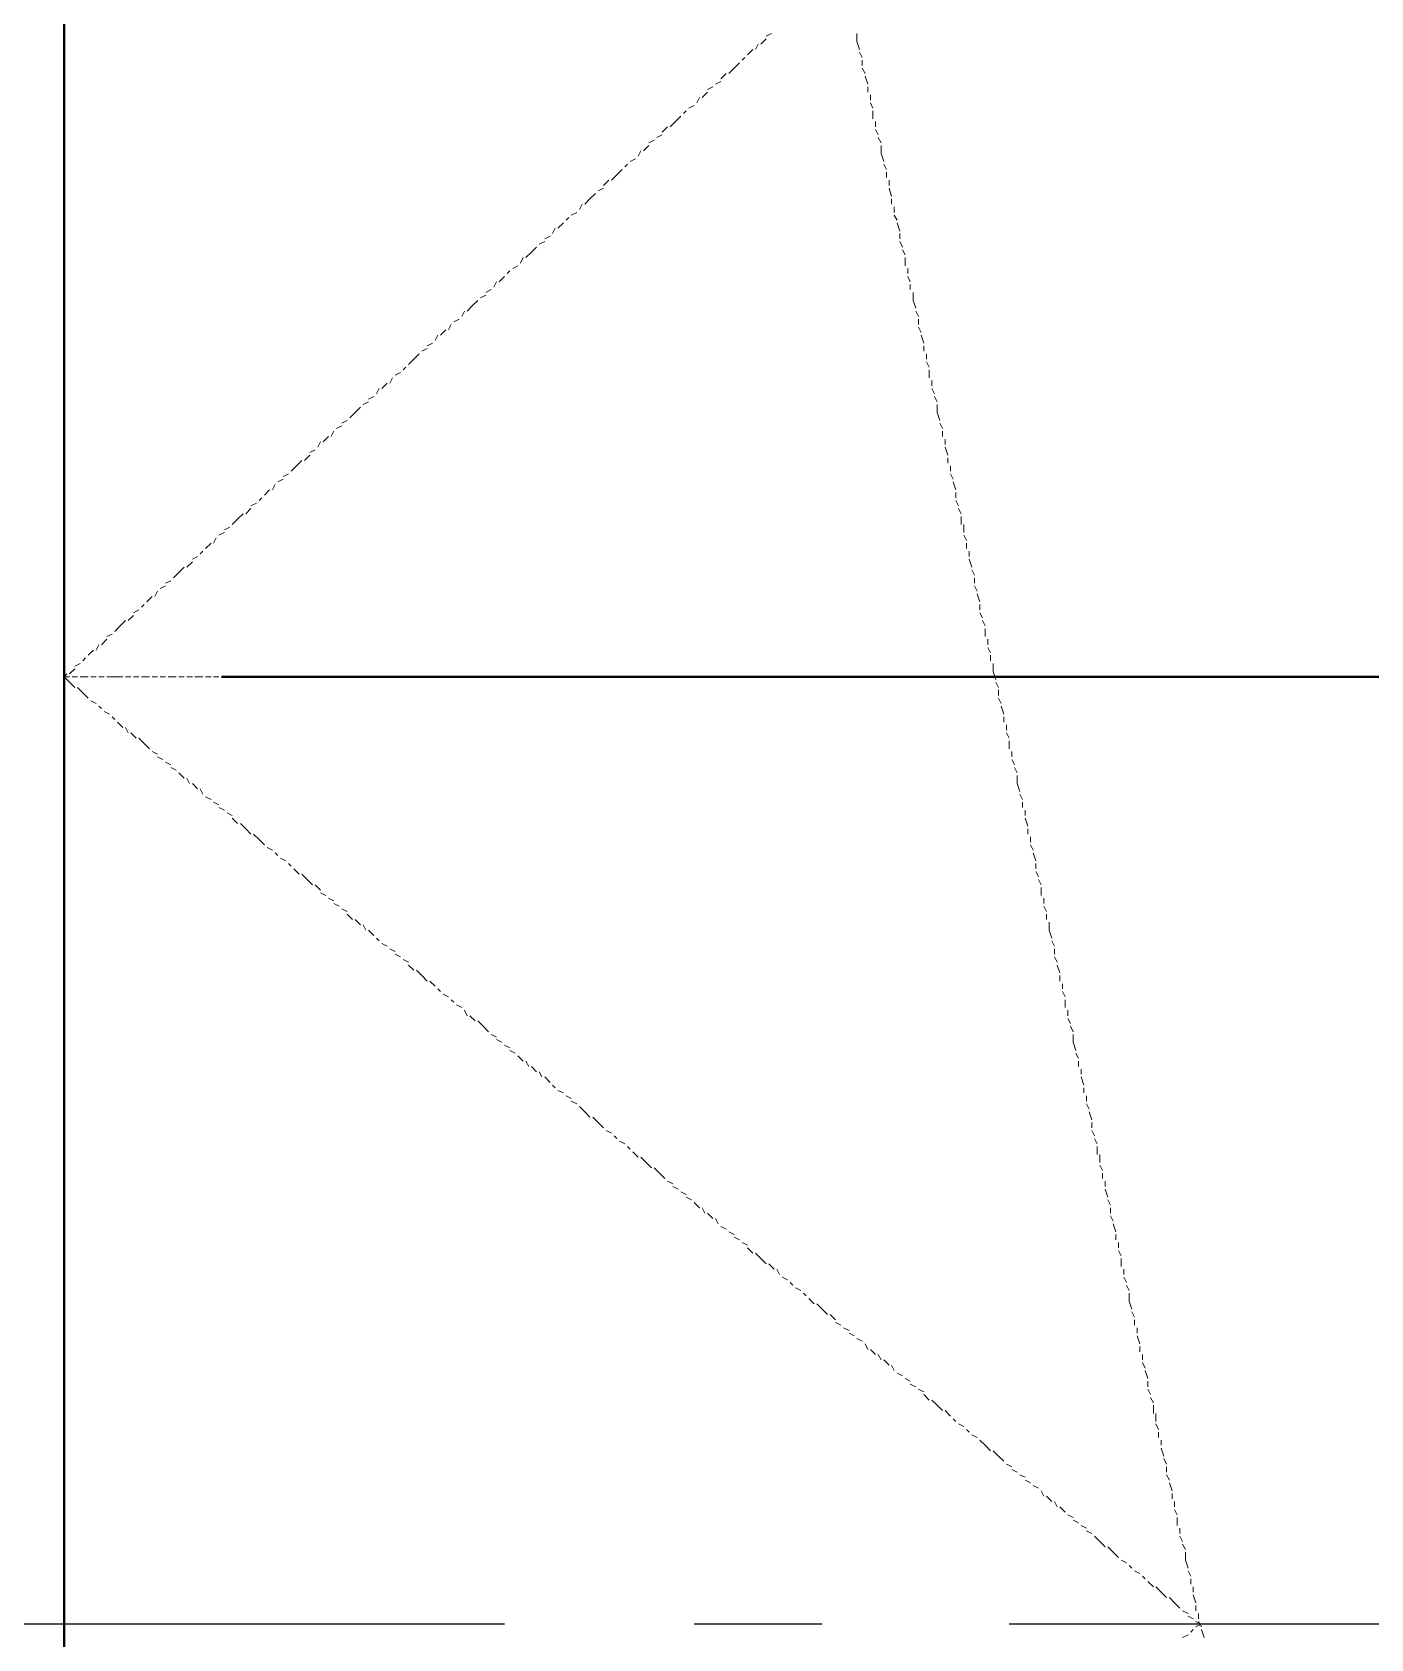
# Model space of a CAD drawing. Extents: x 8 to 21351, y 0 to 420.
# Drawn here: x 15842.33 to 15852.94, y 368.86 to 381.6 of the extents above; entities that cross this region are included whole.
import ezdxf

# ---------------------------------------------------------------- set-up
doc = ezdxf.new("R2010")
doc.units = 0

msp = doc.modelspace()

# ---------------------------------------------------------------- linework, layer by layer
at = {"color": 7, "lineweight": 40}
for p, q in [((15842.581, 397.743), (15842.581, 310.219)), ((15871.325, 376.491), (15843.829, 376.491))]:
    msp.add_line(p, q, dxfattribs=at)
at = {"color": 7, "lineweight": 25}
for p, q in [((15842.581, 381.593), (15842.581, 361.59)), ((15846.073, 368.977), (15826.092, 368.977)), ((15848.592, 368.977), (15847.576, 368.977)), ((15870.076, 368.977), (15850.074, 368.977))]:
    msp.add_line(p, q, dxfattribs=at)
at = {"color": 7, "lineweight": 5}
for p, q in [((15842.581, 381.55), (15842.581, 381.593)), ((15842.581, 381.487), (15842.581, 381.529)), ((15848.084, 381.508), (15848.063, 381.466)), ((15848.147, 381.55), (15848.105, 381.508)), ((15848.19, 381.593), (15848.147, 381.571)), ((15848.867, 381.529), (15848.867, 381.593)), ((15848.888, 381.466), (15848.867, 381.529)), ((15842.581, 381.402), (15842.581, 381.466)), ((15842.581, 381.339), (15842.581, 381.402)), ((15847.978, 381.402), (15847.957, 381.381)), ((15848.042, 381.466), (15847.999, 381.423)), ((15848.909, 381.402), (15848.888, 381.444)), ((15848.909, 381.339), (15848.909, 381.381)), ((15842.581, 381.275), (15842.581, 381.317)), ((15842.581, 381.212), (15842.581, 381.254)), ((15847.83, 381.275), (15847.788, 381.233)), ((15847.893, 381.317), (15847.851, 381.275)), ((15847.936, 381.36), (15847.893, 381.317)), ((15848.931, 381.275), (15848.909, 381.317)), ((15848.952, 381.19), (15848.931, 381.254)), ((15842.581, 381.127), (15842.581, 381.19)), ((15847.682, 381.127), (15847.639, 381.085)), ((15847.724, 381.169), (15847.682, 381.148)), ((15847.788, 381.212), (15847.745, 381.19)), ((15848.952, 381.127), (15848.952, 381.169)), ((15842.581, 381.063), (15842.581, 381.106)), ((15842.581, 381), (15842.581, 381.042)), ((15847.576, 381.021), (15847.534, 381)), ((15847.618, 381.085), (15847.597, 381.042)), ((15848.973, 381.063), (15848.973, 381.106)), ((15848.994, 381), (15848.973, 381.042)), ((15842.581, 380.915), (15842.581, 380.979)), ((15842.581, 380.852), (15842.581, 380.894)), ((15847.428, 380.894), (15847.385, 380.852)), ((15847.47, 380.937), (15847.428, 380.894)), ((15847.512, 380.979), (15847.491, 380.958)), ((15848.994, 380.915), (15848.994, 380.979)), ((15849.015, 380.852), (15849.015, 380.894)), ((15842.581, 380.788), (15842.581, 380.831)), ((15842.581, 380.704), (15842.581, 380.767)), ((15847.258, 380.746), (15847.216, 380.725)), ((15847.322, 380.788), (15847.28, 380.767)), ((15847.364, 380.852), (15847.322, 380.81)), ((15849.036, 380.788), (15849.015, 380.831)), ((15849.058, 380.725), (15849.036, 380.767)), ((15842.581, 380.64), (15842.581, 380.682)), ((15842.581, 380.577), (15842.581, 380.619)), ((15847.153, 380.661), (15847.131, 380.619)), ((15847.216, 380.704), (15847.174, 380.661)), ((15849.058, 380.64), (15849.058, 380.704)), ((15849.079, 380.577), (15849.058, 380.64)), ((15842.581, 380.492), (15842.581, 380.555)), ((15842.581, 380.428), (15842.581, 380.492)), ((15847.004, 380.513), (15846.962, 380.471)), ((15847.047, 380.555), (15847.026, 380.534)), ((15847.11, 380.598), (15847.068, 380.577)), ((15849.1, 380.513), (15849.079, 380.555)), ((15849.1, 380.45), (15849.1, 380.492)), ((15842.581, 380.365), (15842.581, 380.407)), ((15846.856, 380.365), (15846.814, 380.344)), ((15846.899, 380.428), (15846.856, 380.386)), ((15846.962, 380.471), (15846.92, 380.428)), ((15849.121, 380.386), (15849.121, 380.428)), ((15849.142, 380.301), (15849.121, 380.365)), ((15842.581, 380.301), (15842.581, 380.344)), ((15842.581, 380.217), (15842.581, 380.28)), ((15846.687, 380.238), (15846.666, 380.196)), ((15846.75, 380.28), (15846.708, 380.238)), ((15846.793, 380.323), (15846.75, 380.28)), ((15849.142, 380.238), (15849.142, 380.28)), ((15842.581, 380.153), (15842.581, 380.196)), ((15842.581, 380.09), (15842.581, 380.132)), ((15846.581, 380.132), (15846.56, 380.111)), ((15846.645, 380.174), (15846.602, 380.153)), ((15849.163, 380.174), (15849.163, 380.217)), ((15849.185, 380.111), (15849.163, 380.153)), ((15842.581, 380.005), (15842.581, 380.069)), ((15842.581, 379.942), (15842.581, 379.984)), ((15846.433, 379.984), (15846.391, 379.963)), ((15846.475, 380.048), (15846.454, 380.005)), ((15846.539, 380.09), (15846.496, 380.048)), ((15849.206, 380.026), (15849.185, 380.09)), ((15849.206, 379.963), (15849.206, 380.005)), ((15842.581, 379.878), (15842.581, 379.921)), ((15842.581, 379.793), (15842.581, 379.857)), ((15846.285, 379.857), (15846.242, 379.815)), ((15846.327, 379.899), (15846.285, 379.857)), ((15846.391, 379.942), (15846.348, 379.921)), ((15849.227, 379.899), (15849.206, 379.942)), ((15849.248, 379.836), (15849.227, 379.878)), ((15842.581, 379.73), (15842.581, 379.772)), ((15846.179, 379.751), (15846.137, 379.73)), ((15846.221, 379.815), (15846.2, 379.772)), ((15849.248, 379.751), (15849.248, 379.815)), ((15849.269, 379.688), (15849.269, 379.73)), ((15842.581, 379.666), (15842.581, 379.709)), ((15842.581, 379.582), (15842.581, 379.645)), ((15846.01, 379.624), (15845.988, 379.582)), ((15846.073, 379.666), (15846.031, 379.624)), ((15846.115, 379.709), (15846.094, 379.688)), ((15849.29, 379.624), (15849.269, 379.666)), ((15849.29, 379.561), (15849.29, 379.603)), ((15842.581, 379.518), (15842.581, 379.582)), ((15842.581, 379.455), (15842.581, 379.497)), ((15845.861, 379.476), (15845.819, 379.434)), ((15845.925, 379.518), (15845.883, 379.497)), ((15845.967, 379.561), (15845.925, 379.539)), ((15849.312, 379.476), (15849.312, 379.539)), ((15849.333, 379.413), (15849.312, 379.476)), ((15842.581, 379.391), (15842.581, 379.434)), ((15842.581, 379.307), (15842.581, 379.37)), ((15845.756, 379.391), (15845.734, 379.349)), ((15845.819, 379.434), (15845.777, 379.391)), ((15849.354, 379.349), (15849.333, 379.391)), ((15842.581, 379.243), (15842.581, 379.285)), ((15842.581, 379.18), (15842.581, 379.222)), ((15845.607, 379.243), (15845.565, 379.201)), ((15845.65, 379.285), (15845.629, 379.243)), ((15845.713, 379.328), (15845.671, 379.307)), ((15849.354, 379.285), (15849.354, 379.328)), ((15849.375, 379.222), (15849.354, 379.264)), ((15842.581, 379.095), (15842.581, 379.158)), ((15845.459, 379.095), (15845.417, 379.074)), ((15845.502, 379.137), (15845.459, 379.116)), ((15845.544, 379.201), (15845.523, 379.158)), ((15849.396, 379.137), (15849.375, 379.201)), ((15849.396, 379.074), (15849.396, 379.116)), ((15842.581, 379.031), (15842.581, 379.074)), ((15842.581, 378.968), (15842.581, 379.01)), ((15845.353, 379.01), (15845.311, 378.968)), ((15845.396, 379.053), (15845.353, 379.01)), ((15849.417, 379.01), (15849.417, 379.053)), ((15849.439, 378.947), (15849.417, 378.989)), ((15842.581, 378.883), (15842.581, 378.947)), ((15842.581, 378.82), (15842.581, 378.862)), ((15845.184, 378.862), (15845.163, 378.82)), ((15845.248, 378.904), (15845.205, 378.883)), ((15845.29, 378.947), (15845.269, 378.926)), ((15849.439, 378.862), (15849.439, 378.926)), ((15849.46, 378.799), (15849.46, 378.841)), ((15842.581, 378.756), (15842.581, 378.799)), ((15842.581, 378.672), (15842.581, 378.735)), ((15845.036, 378.714), (15844.994, 378.693)), ((15845.078, 378.777), (15845.057, 378.735)), ((15845.142, 378.82), (15845.099, 378.777)), ((15849.481, 378.735), (15849.46, 378.777)), ((15849.502, 378.672), (15849.481, 378.714)), ((15842.581, 378.608), (15842.581, 378.672)), ((15842.581, 378.545), (15842.581, 378.587)), ((15844.888, 378.587), (15844.845, 378.545)), ((15844.93, 378.629), (15844.888, 378.587)), ((15844.994, 378.672), (15844.951, 378.65)), ((15849.502, 378.587), (15849.502, 378.65)), ((15849.523, 378.524), (15849.502, 378.587)), ((15842.581, 378.481), (15842.581, 378.524)), ((15842.581, 378.396), (15842.581, 378.46)), ((15844.782, 378.481), (15844.74, 378.46)), ((15844.824, 378.524), (15844.782, 378.502)), ((15849.544, 378.46), (15849.523, 378.502)), ((15842.581, 378.333), (15842.581, 378.375)), ((15844.613, 378.354), (15844.591, 378.312)), ((15844.676, 378.396), (15844.634, 378.354)), ((15844.718, 378.439), (15844.697, 378.396)), ((15849.544, 378.396), (15849.544, 378.439)), ((15849.566, 378.333), (15849.566, 378.375)), ((15842.581, 378.269), (15842.581, 378.312)), ((15842.581, 378.185), (15842.581, 378.248)), ((15844.464, 378.206), (15844.422, 378.164)), ((15844.528, 378.248), (15844.486, 378.206)), ((15844.57, 378.291), (15844.528, 378.269)), ((15849.587, 378.248), (15849.566, 378.312)), ((15849.587, 378.185), (15849.587, 378.227)), ((15842.581, 378.121), (15842.581, 378.164)), ((15842.581, 378.058), (15842.581, 378.1)), ((15844.359, 378.1), (15844.316, 378.079)), ((15844.422, 378.164), (15844.38, 378.121)), ((15849.608, 378.121), (15849.608, 378.164)), ((15849.629, 378.058), (15849.608, 378.1)), ((15842.581, 377.973), (15842.581, 378.037)), ((15842.581, 377.91), (15842.581, 377.952)), ((15844.21, 377.973), (15844.168, 377.931)), ((15844.253, 378.015), (15844.232, 377.973)), ((15844.316, 378.058), (15844.274, 378.037)), ((15849.65, 377.973), (15849.629, 378.037)), ((15849.65, 377.91), (15849.65, 377.952)), ((15842.581, 377.846), (15842.581, 377.889)), ((15842.581, 377.762), (15842.581, 377.825)), ((15844.062, 377.825), (15844.02, 377.783)), ((15844.105, 377.867), (15844.062, 377.846)), ((15844.147, 377.91), (15844.126, 377.889)), ((15849.671, 377.846), (15849.65, 377.889)), ((15849.693, 377.783), (15849.671, 377.825)), ((15842.581, 377.698), (15842.581, 377.762)), ((15843.956, 377.74), (15843.914, 377.698)), ((15843.999, 377.783), (15843.956, 377.74)), ((15849.693, 377.698), (15849.693, 377.762)), ((15849.714, 377.635), (15849.714, 377.698)), ((15842.581, 377.635), (15842.581, 377.677)), ((15842.581, 377.571), (15842.581, 377.613)), ((15843.787, 377.592), (15843.766, 377.55)), ((15843.851, 377.635), (15843.808, 377.613)), ((15843.893, 377.677), (15843.851, 377.656)), ((15849.735, 377.571), (15849.714, 377.613)), ((15842.581, 377.486), (15842.581, 377.55)), ((15842.581, 377.423), (15842.581, 377.465)), ((15843.639, 377.444), (15843.597, 377.423)), ((15843.681, 377.486), (15843.66, 377.465)), ((15843.745, 377.55), (15843.702, 377.507)), ((15849.735, 377.507), (15849.735, 377.55)), ((15849.756, 377.444), (15849.756, 377.486)), ((15842.581, 377.359), (15842.581, 377.402)), ((15842.581, 377.275), (15842.581, 377.338)), ((15843.491, 377.317), (15843.448, 377.275)), ((15843.533, 377.359), (15843.491, 377.317)), ((15843.597, 377.402), (15843.554, 377.359)), ((15849.777, 377.359), (15849.756, 377.423)), ((15849.798, 377.296), (15849.777, 377.338)), ((15842.581, 377.211), (15842.581, 377.253)), ((15842.581, 377.148), (15842.581, 377.19)), ((15843.385, 377.211), (15843.343, 377.19)), ((15843.427, 377.253), (15843.385, 377.232)), ((15849.798, 377.232), (15849.798, 377.275)), ((15849.82, 377.169), (15849.798, 377.211)), ((15842.581, 377.063), (15842.581, 377.127)), ((15843.216, 377.063), (15843.194, 377.042)), ((15843.279, 377.127), (15843.237, 377.084)), ((15843.321, 377.169), (15843.3, 377.127)), ((15849.841, 377.084), (15849.82, 377.148)), ((15849.841, 377.021), (15849.841, 377.063)), ((15842.581, 376.999), (15842.581, 377.042)), ((15842.581, 376.936), (15842.581, 376.978)), ((15843.067, 376.936), (15843.025, 376.894)), ((15843.131, 376.978), (15843.089, 376.936)), ((15843.173, 377.021), (15843.131, 376.999)), ((15849.862, 376.957), (15849.841, 376.999)), ((15849.883, 376.894), (15849.862, 376.936)), ((15842.581, 376.851), (15842.581, 376.915)), ((15842.581, 376.788), (15842.581, 376.851)), ((15842.962, 376.83), (15842.919, 376.809)), ((15843.025, 376.894), (15842.983, 376.851)), ((15849.883, 376.809), (15849.883, 376.872)), ((15842.581, 376.724), (15842.581, 376.767)), ((15842.581, 376.661), (15842.581, 376.703)), ((15842.813, 376.703), (15842.771, 376.661)), ((15842.856, 376.745), (15842.835, 376.703)), ((15842.919, 376.788), (15842.877, 376.745)), ((15849.904, 376.745), (15849.904, 376.788)), ((15849.925, 376.682), (15849.904, 376.724)), ((15842.581, 376.576), (15842.581, 376.64)), ((15842.581, 376.513), (15842.581, 376.555)), ((15842.665, 376.555), (15842.623, 376.513)), ((15842.708, 376.597), (15842.665, 376.576)), ((15842.75, 376.64), (15842.729, 376.618)), ((15849.925, 376.618), (15849.925, 376.661)), ((15849.947, 376.534), (15849.947, 376.597)), ((15842.602, 376.513), (15842.581, 376.491)), ((15842.581, 376.491), (15842.623, 376.491)), ((15842.581, 376.491), (15842.623, 376.449)), ((15842.581, 376.449), (15842.581, 376.491)), ((15842.581, 376.364), (15842.581, 376.428)), ((15842.623, 376.449), (15842.665, 376.407)), ((15842.644, 376.491), (15842.686, 376.491)), ((15842.708, 376.491), (15842.771, 376.491)), ((15842.792, 376.491), (15842.835, 376.491)), ((15842.856, 376.491), (15842.898, 376.491)), ((15842.919, 376.491), (15842.983, 376.491)), ((15842.983, 376.491), (15843.046, 376.491)), ((15843.067, 376.491), (15843.11, 376.491)), ((15843.131, 376.491), (15843.173, 376.491)), ((15843.194, 376.491), (15843.258, 376.491)), ((15843.279, 376.491), (15843.321, 376.491)), ((15843.343, 376.491), (15843.385, 376.491)), ((15843.406, 376.491), (15843.47, 376.491)), ((15843.491, 376.491), (15843.533, 376.491)), ((15843.554, 376.491), (15843.597, 376.491)), ((15843.618, 376.491), (15843.681, 376.491)), ((15843.702, 376.491), (15843.745, 376.491)), ((15843.766, 376.491), (15843.808, 376.491)), ((15843.829, 376.491), (15843.893, 376.491)), ((15843.893, 376.491), (15843.956, 376.491)), ((15843.978, 376.491), (15844.02, 376.491)), ((15844.041, 376.491), (15844.083, 376.491)), ((15844.105, 376.491), (15844.168, 376.491)), ((15844.189, 376.491), (15844.232, 376.491)), ((15844.253, 376.491), (15844.295, 376.491)), ((15844.316, 376.491), (15844.38, 376.491)), ((15844.401, 376.491), (15844.443, 376.491)), ((15844.464, 376.491), (15844.507, 376.491)), ((15844.528, 376.491), (15844.591, 376.491)), ((15844.613, 376.491), (15844.655, 376.491)), ((15844.676, 376.491), (15844.718, 376.491)), ((15844.74, 376.491), (15844.782, 376.491)), ((15844.803, 376.491), (15844.867, 376.491)), ((15844.888, 376.491), (15844.93, 376.491)), ((15844.951, 376.491), (15844.994, 376.491)), ((15845.015, 376.491), (15845.078, 376.491)), ((15845.099, 376.491), (15845.142, 376.491)), ((15845.163, 376.491), (15845.205, 376.491)), ((15845.226, 376.491), (15845.29, 376.491)), ((15845.311, 376.491), (15845.353, 376.491)), ((15845.375, 376.491), (15845.417, 376.491)), ((15845.438, 376.491), (15845.502, 376.491)), ((15845.523, 376.491), (15845.565, 376.491)), ((15845.586, 376.491), (15845.629, 376.491)), ((15845.65, 376.491), (15845.692, 376.491)), ((15845.713, 376.491), (15845.777, 376.491)), ((15845.798, 376.491), (15845.84, 376.491)), ((15845.861, 376.491), (15845.904, 376.491)), ((15845.925, 376.491), (15845.988, 376.491)), ((15846.01, 376.491), (15846.052, 376.491)), ((15846.073, 376.491), (15846.115, 376.491)), ((15846.137, 376.491), (15846.2, 376.491)), ((15846.221, 376.491), (15846.264, 376.491)), ((15846.285, 376.491), (15846.327, 376.491)), ((15846.348, 376.491), (15846.412, 376.491)), ((15846.433, 376.491), (15846.475, 376.491)), ((15846.496, 376.491), (15846.539, 376.491)), ((15846.56, 376.491), (15846.602, 376.491)), ((15846.623, 376.491), (15846.687, 376.491)), ((15846.708, 376.491), (15846.75, 376.491)), ((15846.772, 376.491), (15846.814, 376.491)), ((15846.835, 376.491), (15846.899, 376.491)), ((15846.92, 376.491), (15846.962, 376.491)), ((15846.983, 376.491), (15847.026, 376.491)), ((15847.047, 376.491), (15847.11, 376.491)), ((15847.131, 376.491), (15847.174, 376.491)), ((15847.195, 376.491), (15847.237, 376.491)), ((15847.258, 376.491), (15847.322, 376.491)), ((15847.322, 376.491), (15847.385, 376.491)), ((15847.407, 376.491), (15847.449, 376.491)), ((15847.47, 376.491), (15847.512, 376.491)), ((15847.534, 376.491), (15847.597, 376.491)), ((15847.618, 376.491), (15847.661, 376.491)), ((15847.682, 376.491), (15847.724, 376.491)), ((15847.745, 376.491), (15847.809, 376.491)), ((15847.83, 376.491), (15847.872, 376.491)), ((15847.893, 376.491), (15847.936, 376.491)), ((15847.957, 376.491), (15848.02, 376.491)), ((15848.042, 376.491), (15848.084, 376.491)), ((15848.105, 376.491), (15848.147, 376.491)), ((15848.169, 376.491), (15848.232, 376.491)), ((15848.232, 376.491), (15848.296, 376.491)), ((15848.317, 376.491), (15848.359, 376.491)), ((15848.38, 376.491), (15848.423, 376.491)), ((15848.444, 376.491), (15848.507, 376.491)), ((15848.528, 376.491), (15848.571, 376.491)), ((15848.592, 376.491), (15848.634, 376.491)), ((15848.655, 376.491), (15848.719, 376.491)), ((15848.74, 376.491), (15848.782, 376.491)), ((15848.804, 376.491), (15848.846, 376.491)), ((15848.867, 376.491), (15848.931, 376.491)), ((15848.952, 376.491), (15848.994, 376.491)), ((15849.015, 376.491), (15849.058, 376.491)), ((15849.079, 376.491), (15849.142, 376.491)), ((15849.142, 376.491), (15849.206, 376.491)), ((15849.227, 376.491), (15849.269, 376.491)), ((15849.29, 376.491), (15849.333, 376.491)), ((15849.354, 376.491), (15849.417, 376.491)), ((15849.439, 376.491), (15849.481, 376.491)), ((15849.502, 376.491), (15849.544, 376.491)), ((15849.566, 376.491), (15849.629, 376.491)), ((15849.65, 376.491), (15849.693, 376.491)), ((15849.714, 376.491), (15849.756, 376.491)), ((15849.777, 376.491), (15849.841, 376.491)), ((15849.862, 376.491), (15849.904, 376.491)), ((15849.925, 376.491), (15849.968, 376.491)), ((15849.968, 376.47), (15849.947, 376.534)), ((15849.989, 376.407), (15849.968, 376.449)), ((15842.581, 376.301), (15842.581, 376.343)), ((15842.686, 376.407), (15842.729, 376.364)), ((15842.729, 376.364), (15842.771, 376.322)), ((15842.792, 376.301), (15842.835, 376.28)), ((15849.989, 376.343), (15849.989, 376.386)), ((15850.01, 376.28), (15849.989, 376.322)), ((15842.581, 376.238), (15842.581, 376.28)), ((15842.581, 376.153), (15842.581, 376.216)), ((15842.856, 376.259), (15842.877, 376.238)), ((15842.898, 376.216), (15842.94, 376.195)), ((15842.962, 376.174), (15842.983, 376.153)), ((15850.031, 376.195), (15850.01, 376.259)), ((15850.031, 376.132), (15850.031, 376.174)), ((15842.581, 376.089), (15842.581, 376.132)), ((15842.581, 376.026), (15842.581, 376.068)), ((15843.004, 376.132), (15843.046, 376.089)), ((15843.067, 376.089), (15843.089, 376.047)), ((15843.11, 376.047), (15843.152, 376.005)), ((15850.052, 376.068), (15850.052, 376.11)), ((15850.074, 376.005), (15850.052, 376.047)), ((15842.581, 375.941), (15842.581, 376.005)), ((15842.581, 375.878), (15842.581, 375.941)), ((15843.173, 376.005), (15843.216, 375.962)), ((15843.216, 375.962), (15843.258, 375.92)), ((15850.074, 375.92), (15850.074, 375.983)), ((15842.581, 375.814), (15842.581, 375.856)), ((15842.581, 375.751), (15842.581, 375.793)), ((15843.279, 375.899), (15843.321, 375.878)), ((15843.321, 375.856), (15843.364, 375.835)), ((15843.385, 375.814), (15843.427, 375.793)), ((15843.427, 375.772), (15843.47, 375.751)), ((15850.095, 375.856), (15850.095, 375.899)), ((15850.116, 375.793), (15850.095, 375.835)), ((15850.137, 375.729), (15850.116, 375.772)), ((15842.581, 375.666), (15842.581, 375.729)), ((15842.581, 375.603), (15842.581, 375.645)), ((15843.491, 375.729), (15843.533, 375.687)), ((15843.554, 375.687), (15843.575, 375.645)), ((15843.597, 375.645), (15843.639, 375.603)), ((15850.137, 375.645), (15850.137, 375.708)), ((15850.158, 375.581), (15850.137, 375.645)), ((15842.581, 375.539), (15842.581, 375.581)), ((15842.581, 375.454), (15842.581, 375.518)), ((15843.66, 375.603), (15843.681, 375.56)), ((15843.702, 375.539), (15843.745, 375.518)), ((15850.179, 375.518), (15850.158, 375.56)), ((15842.581, 375.391), (15842.581, 375.433)), ((15843.766, 375.497), (15843.808, 375.476)), ((15843.808, 375.454), (15843.851, 375.433)), ((15843.872, 375.412), (15843.914, 375.391)), ((15850.179, 375.454), (15850.179, 375.497)), ((15850.201, 375.391), (15850.201, 375.433)), ((15842.581, 375.327), (15842.581, 375.37)), ((15842.581, 375.243), (15842.581, 375.306)), ((15843.914, 375.37), (15843.956, 375.327)), ((15843.978, 375.327), (15844.02, 375.285)), ((15844.02, 375.285), (15844.062, 375.243)), ((15850.222, 375.306), (15850.201, 375.37)), ((15850.222, 375.243), (15850.222, 375.285)), ((15842.581, 375.179), (15842.581, 375.221)), ((15842.581, 375.116), (15842.581, 375.158)), ((15844.083, 375.243), (15844.126, 375.2)), ((15844.126, 375.2), (15844.168, 375.158)), ((15844.189, 375.137), (15844.232, 375.116)), ((15850.243, 375.179), (15850.243, 375.221)), ((15850.264, 375.116), (15850.243, 375.158)), ((15842.581, 375.031), (15842.581, 375.094)), ((15842.581, 374.967), (15842.581, 375.031)), ((15844.253, 375.094), (15844.274, 375.073)), ((15844.295, 375.052), (15844.337, 375.031)), ((15844.359, 375.01), (15844.38, 374.989)), ((15850.285, 375.031), (15850.264, 375.094)), ((15850.285, 374.967), (15850.285, 375.01)), ((15842.581, 374.904), (15842.581, 374.946)), ((15842.581, 374.841), (15842.581, 374.883)), ((15844.401, 374.967), (15844.443, 374.925)), ((15844.464, 374.925), (15844.507, 374.883)), ((15844.507, 374.883), (15844.549, 374.841)), ((15850.306, 374.904), (15850.285, 374.946)), ((15850.328, 374.841), (15850.306, 374.883)), ((15842.581, 374.756), (15842.581, 374.819)), ((15844.57, 374.841), (15844.613, 374.798)), ((15844.613, 374.777), (15844.655, 374.756)), ((15850.328, 374.756), (15850.328, 374.819)), ((15842.581, 374.692), (15842.581, 374.735)), ((15842.581, 374.629), (15842.581, 374.671)), ((15844.676, 374.735), (15844.718, 374.714)), ((15844.718, 374.692), (15844.761, 374.671)), ((15844.782, 374.65), (15844.824, 374.629)), ((15850.349, 374.692), (15850.349, 374.735)), ((15850.37, 374.629), (15850.349, 374.671)), ((15842.581, 374.544), (15842.581, 374.608)), ((15842.581, 374.481), (15842.581, 374.523)), ((15844.824, 374.608), (15844.867, 374.565)), ((15844.888, 374.565), (15844.93, 374.523)), ((15844.951, 374.523), (15844.972, 374.481)), ((15850.37, 374.565), (15850.37, 374.608)), ((15850.391, 374.481), (15850.391, 374.544)), ((15842.581, 374.417), (15842.581, 374.459)), ((15842.581, 374.332), (15842.581, 374.396)), ((15844.994, 374.481), (15845.036, 374.438)), ((15845.057, 374.417), (15845.078, 374.396)), ((15845.099, 374.375), (15845.142, 374.354)), ((15850.412, 374.417), (15850.391, 374.481)), ((15850.433, 374.354), (15850.412, 374.396)), ((15842.581, 374.269), (15842.581, 374.311)), ((15842.581, 374.205), (15842.581, 374.248)), ((15845.163, 374.332), (15845.205, 374.311)), ((15845.205, 374.29), (15845.248, 374.269)), ((15845.269, 374.248), (15845.311, 374.227)), ((15850.433, 374.29), (15850.433, 374.332)), ((15850.455, 374.227), (15850.433, 374.269)), ((15842.581, 374.121), (15842.581, 374.184)), ((15842.581, 374.057), (15842.581, 374.121)), ((15845.311, 374.205), (15845.353, 374.163)), ((15845.375, 374.163), (15845.417, 374.121)), ((15845.417, 374.121), (15845.459, 374.078)), ((15850.476, 374.142), (15850.455, 374.205)), ((15850.476, 374.078), (15850.476, 374.121)), ((15842.581, 373.994), (15842.581, 374.036)), ((15845.48, 374.078), (15845.523, 374.036)), ((15845.544, 374.015), (15845.565, 373.994)), ((15850.497, 374.015), (15850.497, 374.057)), ((15850.518, 373.952), (15850.497, 373.994)), ((15842.581, 373.93), (15842.581, 373.973)), ((15842.581, 373.846), (15842.581, 373.909)), ((15845.586, 373.973), (15845.629, 373.952)), ((15845.65, 373.93), (15845.671, 373.909)), ((15845.692, 373.888), (15845.734, 373.867)), ((15850.518, 373.867), (15850.518, 373.93)), ((15842.581, 373.782), (15842.581, 373.824)), ((15842.581, 373.719), (15842.581, 373.761)), ((15845.756, 373.846), (15845.777, 373.803)), ((15845.798, 373.803), (15845.84, 373.761)), ((15845.861, 373.761), (15845.904, 373.719)), ((15850.539, 373.803), (15850.539, 373.846)), ((15850.56, 373.74), (15850.539, 373.782)), ((15842.581, 373.634), (15842.581, 373.697)), ((15842.581, 373.57), (15842.581, 373.613)), ((15845.904, 373.719), (15845.946, 373.676)), ((15845.967, 373.655), (15846.01, 373.634)), ((15846.01, 373.613), (15846.052, 373.592)), ((15850.582, 373.676), (15850.56, 373.719)), ((15850.582, 373.592), (15850.582, 373.655)), ((15842.581, 373.507), (15842.581, 373.549)), ((15842.581, 373.422), (15842.581, 373.486)), ((15846.073, 373.57), (15846.115, 373.549)), ((15846.115, 373.528), (15846.158, 373.507)), ((15846.179, 373.486), (15846.221, 373.443)), ((15850.603, 373.528), (15850.582, 373.592)), ((15850.624, 373.465), (15850.603, 373.507)), ((15842.581, 373.359), (15842.581, 373.401)), ((15846.242, 373.443), (15846.264, 373.401)), ((15846.285, 373.401), (15846.327, 373.359)), ((15846.348, 373.359), (15846.369, 373.317)), ((15850.624, 373.401), (15850.624, 373.443)), ((15850.645, 373.338), (15850.645, 373.38)), ((15842.581, 373.295), (15842.581, 373.338)), ((15842.581, 373.211), (15842.581, 373.274)), ((15846.391, 373.317), (15846.433, 373.274)), ((15846.454, 373.253), (15846.475, 373.232)), ((15850.666, 373.253), (15850.645, 373.317)), ((15850.666, 373.19), (15850.666, 373.232)), ((15842.581, 373.147), (15842.581, 373.211)), ((15842.581, 373.084), (15842.581, 373.126)), ((15846.496, 373.211), (15846.539, 373.19)), ((15846.56, 373.168), (15846.602, 373.147)), ((15846.602, 373.126), (15846.645, 373.105)), ((15850.687, 373.126), (15850.687, 373.168)), ((15850.709, 373.062), (15850.687, 373.105)), ((15842.581, 373.02), (15842.581, 373.062)), ((15842.581, 372.935), (15842.581, 372.999)), ((15846.666, 373.084), (15846.708, 373.041)), ((15846.708, 373.041), (15846.75, 372.999)), ((15846.772, 372.999), (15846.814, 372.957)), ((15850.73, 372.978), (15850.709, 373.041)), ((15842.581, 372.872), (15842.581, 372.914)), ((15842.581, 372.808), (15842.581, 372.851)), ((15846.814, 372.957), (15846.856, 372.914)), ((15846.877, 372.893), (15846.92, 372.872)), ((15846.941, 372.851), (15846.962, 372.83)), ((15850.73, 372.914), (15850.73, 372.957)), ((15850.751, 372.851), (15850.73, 372.893)), ((15842.581, 372.724), (15842.581, 372.787)), ((15846.983, 372.808), (15847.026, 372.787)), ((15847.047, 372.766), (15847.068, 372.745)), ((15847.089, 372.724), (15847.131, 372.682)), ((15850.772, 372.787), (15850.751, 372.83)), ((15850.772, 372.703), (15850.772, 372.766)), ((15842.581, 372.66), (15842.581, 372.703)), ((15842.581, 372.597), (15842.581, 372.639)), ((15847.153, 372.682), (15847.195, 372.639)), ((15847.195, 372.639), (15847.237, 372.597)), ((15847.258, 372.597), (15847.301, 372.555)), ((15850.793, 372.639), (15850.793, 372.703)), ((15850.814, 372.576), (15850.793, 372.618)), ((15842.581, 372.512), (15842.581, 372.576)), ((15842.581, 372.449), (15842.581, 372.491)), ((15847.301, 372.555), (15847.343, 372.512)), ((15847.364, 372.491), (15847.407, 372.47)), ((15850.814, 372.512), (15850.814, 372.555)), ((15850.836, 372.449), (15850.836, 372.491)), ((15842.581, 372.385), (15842.581, 372.428)), ((15842.581, 372.3), (15842.581, 372.364)), ((15847.407, 372.449), (15847.449, 372.428)), ((15847.47, 372.406), (15847.512, 372.385)), ((15847.512, 372.364), (15847.555, 372.343)), ((15850.857, 372.364), (15850.836, 372.428)), ((15850.878, 372.3), (15850.857, 372.343)), ((15842.581, 372.237), (15842.581, 372.3)), ((15842.581, 372.173), (15842.581, 372.216)), ((15847.576, 372.322), (15847.618, 372.279)), ((15847.639, 372.279), (15847.661, 372.237)), ((15847.682, 372.237), (15847.724, 372.195)), ((15850.878, 372.237), (15850.878, 372.279)), ((15850.899, 372.173), (15850.878, 372.216)), ((15842.581, 372.11), (15842.581, 372.152)), ((15842.581, 372.025), (15842.581, 372.089)), ((15847.745, 372.195), (15847.766, 372.152)), ((15847.788, 372.131), (15847.83, 372.11)), ((15847.851, 372.089), (15847.893, 372.068)), ((15850.92, 372.089), (15850.899, 372.152)), ((15842.581, 371.962), (15842.581, 372.004)), ((15847.893, 372.046), (15847.936, 372.025)), ((15847.957, 372.004), (15847.999, 371.983)), ((15847.999, 371.962), (15848.042, 371.92)), ((15850.92, 372.025), (15850.92, 372.068)), ((15850.941, 371.962), (15850.941, 372.004)), ((15842.581, 371.898), (15842.581, 371.941)), ((15842.581, 371.814), (15842.581, 371.877)), ((15848.063, 371.92), (15848.105, 371.877)), ((15848.105, 371.877), (15848.147, 371.835)), ((15848.169, 371.835), (15848.211, 371.792)), ((15850.963, 371.898), (15850.941, 371.941)), ((15850.963, 371.814), (15850.963, 371.877)), ((15842.581, 371.75), (15842.581, 371.792)), ((15842.581, 371.687), (15842.581, 371.729)), ((15848.232, 371.792), (15848.253, 371.75)), ((15848.274, 371.729), (15848.317, 371.708)), ((15850.984, 371.75), (15850.984, 371.792)), ((15851.005, 371.687), (15850.984, 371.729)), ((15842.581, 371.602), (15842.581, 371.666)), ((15842.581, 371.538), (15842.581, 371.581)), ((15848.338, 371.687), (15848.359, 371.666)), ((15848.38, 371.644), (15848.423, 371.623)), ((15848.444, 371.602), (15848.465, 371.581)), ((15851.026, 371.623), (15851.005, 371.666)), ((15851.026, 371.538), (15851.026, 371.602)), ((15842.581, 371.475), (15842.581, 371.517)), ((15842.581, 371.39), (15842.581, 371.454)), ((15848.486, 371.56), (15848.528, 371.517)), ((15848.55, 371.517), (15848.592, 371.475)), ((15848.592, 371.475), (15848.634, 371.433)), ((15851.047, 371.475), (15851.026, 371.538)), ((15851.068, 371.411), (15851.047, 371.454)), ((15842.581, 371.327), (15842.581, 371.39)), ((15848.655, 371.433), (15848.698, 371.39)), ((15848.698, 371.369), (15848.74, 371.348)), ((15848.761, 371.327), (15848.804, 371.306)), ((15851.068, 371.348), (15851.068, 371.39)), ((15851.09, 371.284), (15851.09, 371.327)), ((15842.581, 371.263), (15842.581, 371.306)), ((15842.581, 371.2), (15842.581, 371.242)), ((15848.804, 371.284), (15848.846, 371.263)), ((15848.867, 371.242), (15848.909, 371.221)), ((15848.931, 371.2), (15848.952, 371.157)), ((15851.111, 371.2), (15851.09, 371.263)), ((15842.581, 371.115), (15842.581, 371.179)), ((15842.581, 371.052), (15842.581, 371.094)), ((15848.973, 371.157), (15849.015, 371.115)), ((15849.036, 371.115), (15849.058, 371.073)), ((15849.079, 371.073), (15849.121, 371.031)), ((15851.111, 371.136), (15851.111, 371.179)), ((15851.132, 371.073), (15851.132, 371.115)), ((15842.581, 370.988), (15842.581, 371.031)), ((15842.581, 370.904), (15842.581, 370.967)), ((15849.142, 371.031), (15849.163, 370.988)), ((15849.185, 370.967), (15849.227, 370.946)), ((15851.153, 371.009), (15851.132, 371.052)), ((15851.174, 370.925), (15851.153, 370.988)), ((15842.581, 370.84), (15842.581, 370.882)), ((15842.581, 370.776), (15842.581, 370.819)), ((15849.248, 370.925), (15849.29, 370.904)), ((15849.29, 370.882), (15849.333, 370.861)), ((15849.354, 370.84), (15849.396, 370.819)), ((15851.174, 370.861), (15851.174, 370.904)), ((15851.195, 370.798), (15851.174, 370.84)), ((15842.581, 370.692), (15842.581, 370.755)), ((15849.396, 370.798), (15849.439, 370.755)), ((15849.46, 370.755), (15849.502, 370.713)), ((15849.502, 370.713), (15849.544, 370.671)), ((15851.217, 370.734), (15851.195, 370.776)), ((15851.217, 370.649), (15851.217, 370.713)), ((15842.581, 370.628), (15842.581, 370.671)), ((15842.581, 370.565), (15842.581, 370.607)), ((15849.566, 370.671), (15849.608, 370.628)), ((15849.629, 370.607), (15849.65, 370.586)), ((15849.671, 370.565), (15849.714, 370.544)), ((15851.238, 370.586), (15851.238, 370.649)), ((15851.259, 370.522), (15851.238, 370.565)), ((15842.581, 370.48), (15842.581, 370.544)), ((15842.581, 370.417), (15842.581, 370.48)), ((15849.735, 370.522), (15849.756, 370.501)), ((15849.777, 370.48), (15849.82, 370.459)), ((15849.841, 370.438), (15849.883, 370.396)), ((15851.259, 370.459), (15851.259, 370.501)), ((15851.28, 370.396), (15851.28, 370.438)), ((15842.581, 370.353), (15842.581, 370.396)), ((15842.581, 370.29), (15842.581, 370.332)), ((15849.883, 370.396), (15849.925, 370.353)), ((15849.947, 370.353), (15849.989, 370.311)), ((15849.989, 370.311), (15850.031, 370.269)), ((15851.301, 370.311), (15851.28, 370.374)), ((15842.581, 370.205), (15842.581, 370.269)), ((15842.581, 370.142), (15842.581, 370.184)), ((15850.052, 370.247), (15850.095, 370.226)), ((15850.095, 370.205), (15850.137, 370.184)), ((15851.322, 370.247), (15851.301, 370.29)), ((15851.322, 370.184), (15851.322, 370.226)), ((15842.581, 370.078), (15842.581, 370.12)), ((15842.581, 369.993), (15842.581, 370.057)), ((15850.158, 370.163), (15850.201, 370.142)), ((15850.201, 370.12), (15850.243, 370.099)), ((15850.264, 370.078), (15850.306, 370.057)), ((15851.344, 370.12), (15851.322, 370.163)), ((15851.365, 370.036), (15851.344, 370.099)), ((15842.581, 369.93), (15842.581, 369.972)), ((15850.328, 370.036), (15850.349, 369.993)), ((15850.37, 369.993), (15850.412, 369.951)), ((15850.433, 369.951), (15850.455, 369.909)), ((15851.365, 369.972), (15851.365, 370.014)), ((15851.386, 369.909), (15851.386, 369.951)), ((15842.581, 369.866), (15842.581, 369.909)), ((15842.581, 369.782), (15842.581, 369.845)), ((15850.476, 369.909), (15850.518, 369.866)), ((15850.539, 369.845), (15850.582, 369.824)), ((15850.582, 369.803), (15850.624, 369.782)), ((15851.407, 369.845), (15851.386, 369.887)), ((15851.407, 369.76), (15851.407, 369.824)), ((15842.581, 369.718), (15842.581, 369.76)), ((15842.581, 369.655), (15842.581, 369.697)), ((15850.645, 369.76), (15850.687, 369.739)), ((15850.687, 369.718), (15850.73, 369.697)), ((15850.751, 369.676), (15850.793, 369.634)), ((15851.428, 369.697), (15851.428, 369.739)), ((15851.449, 369.634), (15851.428, 369.676)), ((15842.581, 369.57), (15842.581, 369.634)), ((15842.581, 369.507), (15842.581, 369.57)), ((15850.793, 369.634), (15850.836, 369.591)), ((15850.857, 369.591), (15850.899, 369.549)), ((15850.899, 369.549), (15850.941, 369.507)), ((15851.471, 369.57), (15851.449, 369.612)), ((15851.471, 369.485), (15851.471, 369.549)), ((15842.581, 369.443), (15842.581, 369.485)), ((15842.581, 369.38), (15842.581, 369.422)), ((15850.963, 369.485), (15851.005, 369.464)), ((15851.026, 369.443), (15851.047, 369.422)), ((15851.068, 369.401), (15851.111, 369.38)), ((15851.492, 369.422), (15851.471, 369.485)), ((15851.513, 369.358), (15851.492, 369.401)), ((15842.581, 369.295), (15842.581, 369.358)), ((15842.581, 369.231), (15842.581, 369.274)), ((15851.132, 369.358), (15851.153, 369.337)), ((15851.174, 369.316), (15851.217, 369.274)), ((15851.238, 369.274), (15851.28, 369.231)), ((15851.513, 369.295), (15851.513, 369.337)), ((15851.534, 369.231), (15851.534, 369.274)), ((15842.581, 369.168), (15842.581, 369.21)), ((15842.581, 369.083), (15842.581, 369.147)), ((15851.28, 369.231), (15851.322, 369.189)), ((15851.344, 369.189), (15851.386, 369.147)), ((15851.386, 369.147), (15851.428, 369.104)), ((15851.555, 369.147), (15851.534, 369.21)), ((15842.581, 369.02), (15842.581, 369.062)), ((15851.449, 369.083), (15851.492, 369.062)), ((15851.492, 369.041), (15851.534, 369.02)), ((15851.555, 369.083), (15851.555, 369.125)), ((15851.576, 369.02), (15851.576, 369.062)), ((15842.581, 368.956), (15842.581, 368.998)), ((15842.581, 368.871), (15842.581, 368.935)), ((15851.492, 368.893), (15851.449, 368.871)), ((15851.534, 368.935), (15851.513, 368.914)), ((15851.555, 368.998), (15851.598, 368.977)), ((15851.598, 368.977), (15851.555, 368.956)), ((15851.598, 368.956), (15851.576, 368.998)), ((15851.619, 368.871), (15851.598, 368.935))]:
    msp.add_line(p, q, dxfattribs=at)

doc.saveas('drawing.dxf')
